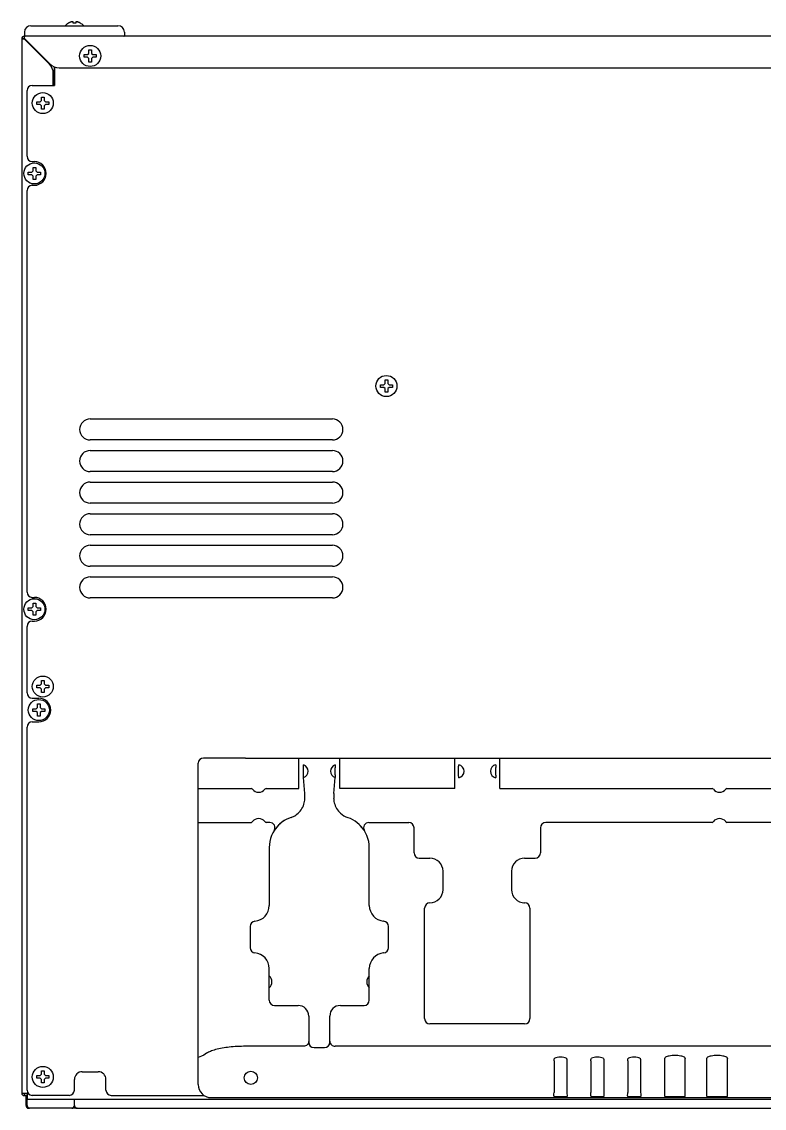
# Model space of a CAD drawing. Header units: millimetres. Extents: x -16733 to -11990, y 4098 to 7122.
# Drawn here: x -16732.5 to -16450.5, y 5611.4 to 6024.2 of the extents above; entities that cross this region are included whole.
import ezdxf

# ---------------------------------------------------------------- set-up
doc = ezdxf.new("R2010")
doc.units = ezdxf.units.MM
doc.header["$LTSCALE"] = 346.5
doc.layers.get('0').update_dxf_attribs({"linetype": 'CONTINUOUS'})
doc.layers.add('GEOM', color=7, linetype='CONTINUOUS')

msp = doc.modelspace()

# ---------------------------------------------------------------- linework, layer by layer
at = {"color": 7, "linetype": 'Continuous'}
for p, q in [((-16714.84, 6023.64), (-16714.84, 6023.68)), ((-16713.04, 6023.64), (-16713.04, 6024.19)), ((-16712.04, 6024.19), (-16712.04, 6023.64)), ((-16710.24, 6023.68), (-16710.24, 6023.64)), ((-16731.54, 6020.24), (-16731.52, 6018.94)), ((-16693.54, 6020.2), (-16693.56, 6018.94)), ((-16665.54, 5620.45), (-16665.54, 5742.45)), ((-16647.54, 5744.45), (-16663.54, 5744.45)), ((-16568.62, 5744.45), (-16550.46, 5744.45)), ((-16625.57, 5738.13), (-16625.57, 5740.76)), ((-16613.51, 5738.13), (-16613.51, 5740.76)), ((-16566.61, 5738.01), (-16566.61, 5740.89)), ((-16552.47, 5738.01), (-16552.47, 5740.89)), ((-16665.54, 5732.95), (-16645.31, 5732.95)), ((-16568.09, 5732.95), (-16568.62, 5732.95)), ((-16550.98, 5732.95), (-16470.31, 5732.95)), ((-16464.77, 5732.95), (-16295.31, 5732.95)), ((-16665.54, 5719.95), (-16645.31, 5719.95)), ((-16638.36, 5719.95), (-16639.77, 5719.95)), ((-16600.72, 5719.95), (-16585.54, 5719.95)), ((-16583.54, 5708.45), (-16583.54, 5717.95)), ((-16535.54, 5717.95), (-16535.54, 5708.45)), ((-16470.31, 5719.95), (-16533.54, 5719.95)), ((-16295.31, 5719.95), (-16464.77, 5719.95)), ((-16638.54, 5710.45), (-16638.54, 5688.45)), ((-16600.54, 5688.45), (-16600.54, 5710.45)), ((-16581.54, 5706.45), (-16577.54, 5706.45)), ((-16541.54, 5706.45), (-16537.54, 5706.45)), ((-16572.54, 5694.45), (-16572.54, 5701.45)), ((-16546.54, 5701.45), (-16546.54, 5694.45)), ((-16577.43, 5689.45), (-16577.42, 5689.45)), ((-16541.8, 5689.45), (-16541.58, 5689.45)), ((-16579.54, 5645.45), (-16579.54, 5687.45)), ((-16539.54, 5687.45), (-16539.54, 5645.45)), ((-16645.8, 5680.48), (-16645.8, 5672.41)), ((-16643.88, 5682.48), (-16643.85, 5682.49)), ((-16595.2, 5682.48), (-16595.23, 5682.49)), ((-16593.27, 5672.41), (-16593.27, 5680.48)), ((-16643.88, 5670.41), (-16643.84, 5670.41)), ((-16595.2, 5670.41), (-16595.23, 5670.41)), ((-16638.54, 5661.18), (-16638.54, 5664.45)), ((-16600.54, 5652.45), (-16600.54, 5664.45)), ((-16638.54, 5652.45), (-16638.54, 5661.17)), ((-16636.54, 5650.45), (-16627.54, 5650.45)), ((-16611.54, 5650.45), (-16602.54, 5650.45)), ((-16623.54, 5646.45), (-16623.54, 5636.45)), ((-16615.54, 5636.45), (-16615.54, 5646.45)), ((-16541.54, 5643.45), (-16577.54, 5643.45)), ((-16621.54, 5634.45), (-16617.54, 5634.45)), ((-16530.39, 5629.48), (-16530.39, 5617.45)), ((-16525.49, 5629.48), (-16525.49, 5617.45)), ((-16516.39, 5629.48), (-16516.39, 5617.45)), ((-16511.49, 5629.48), (-16511.49, 5617.45)), ((-16502.39, 5629.48), (-16502.39, 5617.45)), ((-16497.49, 5629.48), (-16497.49, 5617.45)), ((-16488.34, 5615.89), (-16488.34, 5630.45)), ((-16480.54, 5615.89), (-16480.54, 5630.45)), ((-16472.34, 5615.89), (-16472.34, 5630.45)), ((-16464.54, 5615.89), (-16464.54, 5630.45)), ((-16660.54, 5615.45), (-16412.54, 5615.45)), ((-16530.44, 5616.12), (-16530.44, 5615.89)), ((-16530.44, 5615.89), (-16525.44, 5615.89)), ((-16525.44, 5616.12), (-16525.44, 5615.89)), ((-16516.44, 5616.12), (-16516.44, 5615.89)), ((-16516.44, 5615.89), (-16511.44, 5615.89)), ((-16511.44, 5616.12), (-16511.44, 5615.89)), ((-16502.44, 5616.12), (-16502.44, 5615.89)), ((-16502.44, 5615.89), (-16497.44, 5615.89)), ((-16497.44, 5616.12), (-16497.44, 5615.89)), ((-16488.34, 5615.89), (-16480.54, 5615.89)), ((-16472.34, 5615.89), (-16464.54, 5615.89))]:
    msp.add_line(p, q, dxfattribs=at)
for p, q in [((-16627.31, 5732.95), (-16627.31, 5744.45)), ((-16611.77, 5732.95), (-16611.77, 5744.45)), ((-16568.09, 5732.95), (-16568.09, 5744.45)), ((-16550.98, 5732.95), (-16550.98, 5744.45))]:
    msp.add_line(p, q)
at = {"color": 9, "linetype": 'Continuous'}
for p, q in [((-16625.54, 5634.95), (-16647.54, 5634.95)), ((-16426.89, 5634.95), (-16613.54, 5634.95))]:
    msp.add_line(p, q, dxfattribs=at)
at = {"color": 7, "linetype": 'Continuous'}
for points in [[(-16488.34, 5630.35), (-16488.34, 5630.41), (-16488.33, 5630.45)], [(-16480.55, 5630.45), (-16480.54, 5630.41), (-16480.54, 5630.35)], [(-16472.34, 5630.35), (-16472.34, 5630.41), (-16472.33, 5630.45)], [(-16464.55, 5630.45), (-16464.54, 5630.41), (-16464.54, 5630.35)]]:
    msp.add_lwpolyline(points, dxfattribs=at)
msp.add_circle((-16645.54, 5622.95), 2.5, dxfattribs=at)
for centre, radius, start, end in [((-16712.34, 6019.58), 4.8, 121.3727, 139.1838), ((-16712.35, 6019.59), 4.75, 118.9687, 121.5341), ((-16712.35, 6019.59), 4.75, 118.0074, 118.9684), ((-16712.35, 6019.6), 4.75, 116.6813, 118.0074), ((-16712.36, 6019.6), 4.74, 115.5402, 116.6812), ((-16712.36, 6019.6), 4.74, 114.5722, 115.5402), ((-16712.36, 6019.61), 4.73, 113.3175, 114.5722), ((-16712.36, 6019.61), 4.73, 112.5474, 113.3174), ((-16712.36, 6019.62), 4.72, 111.0025, 112.5476), ((-16712.37, 6019.63), 4.72, 110.5181, 111.0023), ((-16712.37, 6019.64), 4.7, 108.4656, 110.5187), ((-16712.38, 6019.65), 4.68, 107.3773, 108.465), ((-16712.38, 6019.67), 4.67, 106.3949, 107.3772), ((-16712.39, 6019.7), 4.64, 104.3176, 106.3964), ((-16713.28, 6022.2), 2.01, 95.2585, 97.2741), ((-16713.29, 6022.22), 1.98, 94.6009, 95.2558), ((-16713.29, 6022.24), 1.97, 93.2167, 94.6016), ((-16713.29, 6022.25), 1.96, 92.3765, 93.2159), ((-16713.29, 6022.25), 1.95, 91.1545, 92.3767), ((-16713.29, 6022.26), 1.95, 89.0741, 91.1541), ((-16713.29, 6022.26), 1.95, 88.0037, 89.0738), ((-16713.29, 6022.25), 1.96, 86.9771, 88.0037), ((-16713.29, 6022.24), 1.97, 85.714, 86.9766), ((-16713.29, 6022.23), 1.98, 84.8627, 85.7144), ((-16713.29, 6022.2), 2.01, 82.7256, 84.8598), ((-16712.54, 6019.88), 3.8, 82.4351, 97.5649), ((-16711.78, 6022.2), 2.01, 95.1401, 97.2744), ((-16711.79, 6022.23), 1.98, 94.2856, 95.1372), ((-16711.79, 6022.24), 1.97, 93.0233, 94.286), ((-16711.79, 6022.25), 1.96, 91.9964, 93.0228), ((-16711.79, 6022.26), 1.95, 90.9261, 91.9964), ((-16711.79, 6022.26), 1.95, 88.8459, 90.9258), ((-16711.79, 6022.25), 1.96, 87.6234, 88.8455), ((-16711.79, 6022.25), 1.96, 86.7841, 87.6235), ((-16711.79, 6022.24), 1.97, 85.3984, 86.7833), ((-16711.79, 6022.22), 1.98, 84.7442, 85.3991), ((-16711.79, 6022.2), 2.01, 82.7259, 84.7415), ((-16712.68, 6019.7), 4.64, 73.6036, 75.6824), ((-16712.69, 6019.67), 4.67, 72.6228, 73.6051), ((-16712.7, 6019.65), 4.68, 71.535, 72.6227), ((-16712.7, 6019.64), 4.7, 69.4813, 71.5344), ((-16712.71, 6019.63), 4.72, 68.9977, 69.4819), ((-16712.71, 6019.62), 4.72, 67.4524, 68.9975), ((-16712.71, 6019.61), 4.73, 66.6826, 67.4526), ((-16712.72, 6019.61), 4.73, 65.4278, 66.6825), ((-16712.72, 6019.6), 4.74, 64.4598, 65.4278), ((-16712.72, 6019.6), 4.74, 63.3188, 64.4598), ((-16712.72, 6019.6), 4.75, 61.9926, 63.3187), ((-16712.72, 6019.59), 4.75, 61.0316, 61.9926), ((-16712.72, 6019.59), 4.75, 58.4659, 61.0313), ((-16712.74, 6019.58), 4.8, 40.8162, 58.6273), ((-16731.27, 6018.95), 0.25, 181, 270), ((-16693.81, 6018.95), 0.25, 270, 359), ((-16663.54, 5742.45), 2, 90, 180), ((-16626.29, 5739.45), 2.5, 287.8061, 72.1939), ((-16612.79, 5739.45), 2.5, 107.8061, 252.1939), ((-16567.04, 5739.45), 2.5, 281.8812, 78.1188), ((-16552.04, 5739.45), 2.5, 101.8812, 258.1188), ((-16645.66, 5731.95), 1, 38.6822, 72.8946), ((-16642.54, 5734.45), 3, 218.6822, 321.3178), ((-16639.42, 5731.95), 1, 107.1064, 141.3178), ((-16470.66, 5731.95), 1, 38.6822, 72.8946), ((-16467.54, 5734.45), 3, 218.6822, 321.3178), ((-16464.42, 5731.95), 1, 107.1064, 141.3178), ((-16645.66, 5720.95), 1, 287.1064, 321.3178), ((-16642.54, 5718.45), 3, 38.6822, 141.3178), ((-16639.42, 5720.95), 1, 218.6822, 252.8946), ((-16626.54, 5710.45), 12, 135.213, 180), ((-16638.36, 5717.95), 2, 327.6076, 90), ((-16626.54, 5710.45), 12, 120.1663, 134.8711), ((-16612.54, 5710.45), 12, 0, 44.6503), ((-16600.72, 5717.95), 2, 90, 212.3924), ((-16585.54, 5717.95), 2, 0, 90), ((-16533.54, 5717.95), 2, 90, 180), ((-16470.66, 5720.95), 1, 287.1064, 321.3178), ((-16467.54, 5718.45), 3, 38.6822, 141.3178), ((-16464.42, 5720.95), 1, 218.6822, 252.8946), ((-16581.54, 5708.45), 2, 180, 270), ((-16577.54, 5701.45), 5, 0, 90), ((-16541.54, 5701.45), 5, 90, 180), ((-16537.54, 5708.45), 2, 270, 0), ((-16577.54, 5694.45), 5, 270, 0), ((-16541.54, 5694.45), 5, 180, 270), ((-16577.54, 5687.45), 2, 90, 180), ((-16541.54, 5687.45), 2, 0, 90), ((-16644.54, 5688.45), 6, 275.2715, 0), ((-16594.54, 5688.45), 6, 180, 264.7285), ((-16643.8, 5680.48), 2, 95.2715, 180), ((-16595.27, 5680.48), 2, 0, 84.7285), ((-16643.8, 5672.41), 2, 180, 264.7285), ((-16595.27, 5672.41), 2, 275.2715, 0), ((-16644.54, 5664.45), 6, 0, 84.7285), ((-16594.54, 5664.45), 6, 95.2715, 180), ((-16640.54, 5659.45), 3, 311.8104, 48.1898), ((-16598.54, 5659.45), 3, 131.8104, 228.1898), ((-16636.54, 5652.45), 2, 180, 270), ((-16602.54, 5652.45), 2, 270, 0), ((-16627.54, 5646.45), 4, 0, 90), ((-16611.54, 5646.45), 4, 90, 180), ((-16577.54, 5645.45), 2, 180, 270), ((-16541.54, 5645.45), 2, 270, 0), ((-16621.54, 5636.45), 2, 180, 270), ((-16617.54, 5636.45), 2, 270, 0), ((-16481.54, 5629.7), 1.29, 55.1941, 57.128), ((-16465.54, 5629.7), 1.29, 55.1941, 57.128), ((-16660.54, 5620.45), 5, 180, 270)]:
    msp.add_arc(centre, radius, start, end, dxfattribs=at)
for centre in [(-16527.94, 5630.12), (-16513.94, 5630.12), (-16499.94, 5630.12)]:
    msp.add_ellipse(centre, major_axis=(-2.5, 0), ratio=0.267949, start_param=3.661123, end_param=5.763655, dxfattribs=at)
for points, knots in [([(-16625.57, 5740.76), (-16625.57, 5741.01), (-16625.59, 5741.4), (-16625.53, 5741.65), (-16625.55, 5741.84), (-16625.52, 5741.83)], [0, 0, 0, 0, 0.700622, 0.9229, 1, 1, 1, 1]), ([(-16625.52, 5737.07), (-16625.55, 5737.06), (-16625.53, 5737.25), (-16625.59, 5737.49), (-16625.57, 5737.88), (-16625.57, 5738.13)], [0, 0, 0, 0, 0.0771, 0.299378, 1, 1, 1, 1]), ([(-16613.55, 5741.83), (-16613.53, 5741.84), (-16613.55, 5741.65), (-16613.49, 5741.4), (-16613.51, 5741.01), (-16613.51, 5740.76)], [0, 0, 0, 0, 0.0771, 0.299378, 1, 1, 1, 1]), ([(-16613.51, 5738.13), (-16613.51, 5737.88), (-16613.49, 5737.49), (-16613.55, 5737.25), (-16613.53, 5737.06), (-16613.55, 5737.07)], [0, 0, 0, 0, 0.700622, 0.9229, 1, 1, 1, 1]), ([(-16566.61, 5740.89), (-16566.61, 5741.12), (-16566.61, 5741.48), (-16566.56, 5741.74), (-16566.55, 5741.9), (-16566.52, 5741.89)], [0, 0, 0, 0, 0.704795, 0.921831, 1, 1, 1, 1]), ([(-16552.55, 5741.89), (-16552.53, 5741.9), (-16552.51, 5741.74), (-16552.47, 5741.48), (-16552.47, 5741.12), (-16552.47, 5740.89)], [0, 0, 0, 0, 0.078169, 0.295205, 1, 1, 1, 1]), ([(-16566.52, 5737), (-16566.55, 5737), (-16566.56, 5737.15), (-16566.61, 5737.41), (-16566.61, 5737.77), (-16566.61, 5738.01)], [0, 0, 0, 0, 0.078169, 0.295205, 1, 1, 1, 1]), ([(-16552.47, 5738.01), (-16552.47, 5737.77), (-16552.47, 5737.41), (-16552.51, 5737.15), (-16552.53, 5737), (-16552.55, 5737)], [0, 0, 0, 0, 0.704795, 0.921831, 1, 1, 1, 1]), ([(-16484.44, 5631.43), (-16485.18, 5631.43), (-16486.41, 5631.33), (-16487.67, 5631.05), (-16488.08, 5630.76)], [0, 0, 0, 0, 0.598744, 1, 1, 1, 1]), ([(-16480.84, 5630.79), (-16481.25, 5631.06), (-16482.49, 5631.33), (-16483.71, 5631.43), (-16484.44, 5631.43)], [0, 0, 0, 0, 0.405633, 1, 1, 1, 1]), ([(-16468.44, 5631.43), (-16469.18, 5631.43), (-16470.41, 5631.33), (-16471.67, 5631.05), (-16472.08, 5630.76)], [0, 0, 0, 0, 0.598744, 1, 1, 1, 1]), ([(-16464.84, 5630.79), (-16465.25, 5631.06), (-16466.49, 5631.33), (-16467.71, 5631.43), (-16468.44, 5631.43)], [0, 0, 0, 0, 0.405633, 1, 1, 1, 1]), ([(-16530.39, 5629.48), (-16530.39, 5629.59), (-16530.38, 5629.92), (-16530.32, 5630.35), (-16530.11, 5630.45)], [0, 0, 0, 0, 0.325324, 1, 1, 1, 1]), ([(-16525.77, 5630.45), (-16525.71, 5630.42), (-16525.46, 5630.16), (-16525.49, 5629.77), (-16525.49, 5629.48)], [0, 0, 0, 0, 0.178717, 1, 1, 1, 1]), ([(-16516.39, 5629.48), (-16516.39, 5629.59), (-16516.38, 5629.92), (-16516.32, 5630.35), (-16516.11, 5630.45)], [0, 0, 0, 0, 0.325324, 1, 1, 1, 1]), ([(-16511.77, 5630.45), (-16511.71, 5630.42), (-16511.46, 5630.16), (-16511.49, 5629.77), (-16511.49, 5629.48)], [0, 0, 0, 0, 0.178717, 1, 1, 1, 1]), ([(-16502.39, 5629.48), (-16502.39, 5629.59), (-16502.38, 5629.92), (-16502.32, 5630.35), (-16502.11, 5630.45)], [0, 0, 0, 0, 0.325324, 1, 1, 1, 1]), ([(-16497.77, 5630.45), (-16497.71, 5630.42), (-16497.46, 5630.16), (-16497.49, 5629.77), (-16497.49, 5629.48)], [0, 0, 0, 0, 0.178717, 1, 1, 1, 1]), ([(-16530.44, 5616.12), (-16530.44, 5616.22), (-16530.42, 5616.66), (-16530.39, 5617.1), (-16530.39, 5617.45)], [0, 0, 0, 0, 0.220017, 1, 1, 1, 1]), ([(-16525.49, 5617.45), (-16525.49, 5617.1), (-16525.46, 5616.66), (-16525.44, 5616.22), (-16525.44, 5616.12)], [0, 0, 0, 0, 0.780418, 1, 1, 1, 1]), ([(-16516.44, 5616.12), (-16516.44, 5616.22), (-16516.42, 5616.66), (-16516.39, 5617.1), (-16516.39, 5617.45)], [0, 0, 0, 0, 0.220017, 1, 1, 1, 1]), ([(-16511.49, 5617.45), (-16511.49, 5617.1), (-16511.46, 5616.66), (-16511.44, 5616.22), (-16511.44, 5616.12)], [0, 0, 0, 0, 0.780418, 1, 1, 1, 1]), ([(-16502.44, 5616.12), (-16502.44, 5616.22), (-16502.42, 5616.66), (-16502.39, 5617.1), (-16502.39, 5617.45)], [0, 0, 0, 0, 0.220017, 1, 1, 1, 1]), ([(-16497.49, 5617.45), (-16497.49, 5617.1), (-16497.46, 5616.66), (-16497.44, 5616.22), (-16497.44, 5616.12)], [0, 0, 0, 0, 0.780418, 1, 1, 1, 1])]:
    msp.add_open_spline(points, degree=3, knots=knots, dxfattribs=at)
at = {"color": 9, "linetype": 'Continuous'}
for points, knots in [([(-16647.54, 5634.95), (-16649.61, 5634.95), (-16653.45, 5634.74), (-16657.92, 5634.03), (-16660.8, 5633.09), (-16662.47, 5632.33), (-16663.54, 5631.33), (-16665.54, 5630.66)], [0, 0, 0, 0, 0.361961, 0.66909, 0.789306, 0.883588, 1, 1, 1, 1]), ([(-16623.54, 5636.88), (-16623.54, 5636.38), (-16623.98, 5635.34), (-16625.03, 5634.95), (-16625.54, 5634.95)], [0, 0, 0, 0, 0.493895, 1, 1, 1, 1]), ([(-16615.54, 5636.88), (-16615.54, 5636.38), (-16615.09, 5635.34), (-16614.05, 5634.95), (-16613.54, 5634.95)], [0, 0, 0, 0, 0.493895, 1, 1, 1, 1])]:
    msp.add_open_spline(points, degree=3, knots=knots, dxfattribs=at)
at = {"color": 7, "linetype": 'Continuous'}
for points in [[(-16488.08, 5630.76), (-16488.19, 5630.68), (-16488.3, 5630.58), (-16488.33, 5630.45)], [(-16480.55, 5630.45), (-16480.58, 5630.58), (-16480.69, 5630.68), (-16480.8, 5630.76)], [(-16472.08, 5630.76), (-16472.19, 5630.68), (-16472.3, 5630.58), (-16472.33, 5630.45)], [(-16464.55, 5630.45), (-16464.58, 5630.58), (-16464.69, 5630.68), (-16464.8, 5630.76)]]:
    msp.add_open_spline(points, degree=3, dxfattribs=at)
at = {"layer": 'GEOM', "color": 7, "linetype": 'Continuous'}
for p, q in [((-16729.04, 6022.7), (-16696.04, 6022.7)), ((-16693.54, 6020.24), (-16693.54, 6020.2)), ((-16732.54, 6017.8), (-16732.54, 5617.1)), ((-16732.54, 6017.8), (-16732.35, 6017.8)), ((-16732.35, 6017.8), (-16731.72, 6017.8)), ((-16731.64, 6018.7), (-16731.64, 6018.51)), ((-16133.44, 6018.7), (-16731.64, 6018.7)), ((-16731.64, 6018.51), (-16731.64, 6017.88)), ((-16722, 6008.06), (-16731.64, 6017.7)), ((-16731.54, 6017.8), (-16721.9, 6008.16)), ((-16708.84, 6010.7), (-16708.84, 6011.7)), ((-16708.84, 6011.7), (-16707.54, 6011.7)), ((-16707.54, 6010.7), (-16708.84, 6010.7)), ((-16707.54, 6011.7), (-16707.04, 6012.2)), ((-16707.04, 6010.2), (-16707.54, 6010.7)), ((-16707.04, 6012.2), (-16707.04, 6013.5)), ((-16707.04, 6013.5), (-16706.04, 6013.5)), ((-16706.04, 6013.5), (-16706.04, 6012.2)), ((-16706.04, 6012.2), (-16705.54, 6011.7)), ((-16705.54, 6010.7), (-16706.04, 6010.2)), ((-16705.54, 6011.7), (-16704.24, 6011.7)), ((-16704.24, 6010.7), (-16705.54, 6010.7)), ((-16704.24, 6011.7), (-16704.24, 6010.7)), ((-16720.04, 6006.99), (-16720.04, 6000.04)), ((-16720.04, 6000.04), (-16720.04, 6006.99)), ((-16718.37, 6006.7), (-16146.71, 6006.7)), ((-16707.04, 6008.9), (-16707.04, 6010.2)), ((-16706.04, 6008.9), (-16707.04, 6008.9)), ((-16706.04, 6010.2), (-16706.04, 6008.9)), ((-16720.54, 6000.04), (-16720.54, 6004.53)), ((-16728.54, 6000.04), (-16720.04, 6000.04)), ((-16730.54, 5973.08), (-16730.54, 5998.04)), ((-16725.54, 5993.8), (-16725.04, 5994.3)), ((-16725.04, 5994.3), (-16725.04, 5995.6)), ((-16725.04, 5995.6), (-16724.04, 5995.6)), ((-16724.04, 5995.6), (-16724.04, 5994.3)), ((-16724.04, 5994.3), (-16723.54, 5993.8)), ((-16726.84, 5992.8), (-16726.84, 5993.8)), ((-16726.84, 5993.8), (-16725.54, 5993.8)), ((-16725.54, 5992.8), (-16726.84, 5992.8)), ((-16725.04, 5992.3), (-16725.54, 5992.8)), ((-16725.04, 5991), (-16725.04, 5992.3)), ((-16724.04, 5991), (-16725.04, 5991)), ((-16723.54, 5992.8), (-16724.04, 5992.3)), ((-16724.04, 5992.3), (-16724.04, 5991)), ((-16723.54, 5993.8), (-16722.24, 5993.8)), ((-16722.24, 5992.8), (-16723.54, 5992.8)), ((-16722.24, 5993.8), (-16722.24, 5992.8)), ((-16728.54, 5971.08), (-16727.74, 5971.08)), ((-16730.04, 5966.08), (-16730.04, 5967.08)), ((-16730.04, 5967.08), (-16728.74, 5967.08)), ((-16728.74, 5966.08), (-16730.04, 5966.08)), ((-16728.74, 5967.08), (-16728.24, 5967.58)), ((-16728.24, 5965.58), (-16728.74, 5966.08)), ((-16728.24, 5967.58), (-16728.24, 5968.88)), ((-16728.24, 5968.88), (-16727.24, 5968.88)), ((-16728.24, 5964.28), (-16728.24, 5965.58)), ((-16727.24, 5968.88), (-16727.24, 5967.58)), ((-16727.24, 5967.58), (-16726.74, 5967.08)), ((-16726.74, 5966.08), (-16727.24, 5965.58)), ((-16727.24, 5965.58), (-16727.24, 5964.28)), ((-16726.74, 5967.08), (-16725.44, 5967.08)), ((-16725.44, 5966.08), (-16726.74, 5966.08)), ((-16725.44, 5967.08), (-16725.44, 5966.08)), ((-16728.54, 5962.08), (-16727.74, 5962.08)), ((-16727.24, 5964.28), (-16728.24, 5964.28)), ((-16730.54, 5807.5), (-16730.54, 5960.08)), ((-16595.04, 5886.3), (-16594.54, 5886.8)), ((-16594.54, 5886.8), (-16594.54, 5888.1)), ((-16594.54, 5888.1), (-16593.54, 5888.1)), ((-16593.54, 5888.1), (-16593.54, 5886.8)), ((-16593.54, 5886.8), (-16593.04, 5886.3)), ((-16596.34, 5885.3), (-16596.34, 5886.3)), ((-16596.34, 5886.3), (-16595.04, 5886.3)), ((-16595.04, 5885.3), (-16596.34, 5885.3)), ((-16594.54, 5884.8), (-16595.04, 5885.3)), ((-16594.54, 5883.5), (-16594.54, 5884.8)), ((-16593.54, 5883.5), (-16594.54, 5883.5)), ((-16593.04, 5885.3), (-16593.54, 5884.8)), ((-16593.54, 5884.8), (-16593.54, 5883.5)), ((-16593.04, 5886.3), (-16591.74, 5886.3)), ((-16591.74, 5885.3), (-16593.04, 5885.3)), ((-16591.74, 5886.3), (-16591.74, 5885.3)), ((-16706.54, 5873.3), (-16614.54, 5873.3)), ((-16614.54, 5865.3), (-16706.54, 5865.3)), ((-16706.54, 5861.3), (-16614.54, 5861.3)), ((-16614.54, 5853.3), (-16706.54, 5853.3)), ((-16706.54, 5849.3), (-16614.54, 5849.3)), ((-16614.54, 5841.3), (-16706.54, 5841.3)), ((-16706.54, 5837.3), (-16614.54, 5837.3)), ((-16614.54, 5829.3), (-16706.54, 5829.3)), ((-16706.54, 5825.3), (-16614.54, 5825.3)), ((-16614.54, 5817.3), (-16706.54, 5817.3)), ((-16706.54, 5813.3), (-16614.54, 5813.3)), ((-16728.54, 5805.5), (-16727.74, 5805.5)), ((-16614.54, 5805.3), (-16706.54, 5805.3)), ((-16730.04, 5800.5), (-16730.04, 5801.5)), ((-16730.04, 5801.5), (-16728.74, 5801.5)), ((-16728.74, 5800.5), (-16730.04, 5800.5)), ((-16728.74, 5801.5), (-16728.24, 5802)), ((-16728.24, 5800), (-16728.74, 5800.5)), ((-16728.24, 5802), (-16728.24, 5803.3)), ((-16728.24, 5803.3), (-16727.24, 5803.3)), ((-16727.24, 5803.3), (-16727.24, 5802)), ((-16727.24, 5802), (-16726.74, 5801.5)), ((-16726.74, 5800.5), (-16727.24, 5800)), ((-16726.74, 5801.5), (-16725.44, 5801.5)), ((-16725.44, 5800.5), (-16726.74, 5800.5)), ((-16725.44, 5801.5), (-16725.44, 5800.5)), ((-16728.54, 5796.5), (-16727.74, 5796.5)), ((-16728.24, 5798.7), (-16728.24, 5800)), ((-16727.24, 5798.7), (-16728.24, 5798.7)), ((-16727.24, 5800), (-16727.24, 5798.7)), ((-16730.54, 5769.2), (-16730.54, 5794.5)), ((-16726.84, 5771.13), (-16726.84, 5772.13)), ((-16726.84, 5772.13), (-16725.54, 5772.13)), ((-16725.54, 5771.13), (-16726.84, 5771.13)), ((-16725.54, 5772.13), (-16725.04, 5772.63)), ((-16725.04, 5770.63), (-16725.54, 5771.13)), ((-16725.04, 5772.63), (-16725.04, 5773.93)), ((-16725.04, 5773.93), (-16724.04, 5773.93)), ((-16724.04, 5773.93), (-16724.04, 5772.63)), ((-16724.04, 5772.63), (-16723.54, 5772.13)), ((-16723.54, 5771.13), (-16724.04, 5770.63)), ((-16723.54, 5772.13), (-16722.24, 5772.13)), ((-16722.24, 5771.13), (-16723.54, 5771.13)), ((-16722.24, 5772.13), (-16722.24, 5771.13)), ((-16728.54, 5767.2), (-16726.04, 5767.2)), ((-16725.04, 5769.33), (-16725.04, 5770.63)), ((-16724.04, 5769.33), (-16725.04, 5769.33)), ((-16724.04, 5770.63), (-16724.04, 5769.33)), ((-16728.34, 5762.2), (-16728.34, 5763.2)), ((-16728.34, 5763.2), (-16727.04, 5763.2)), ((-16727.04, 5763.2), (-16726.54, 5763.7)), ((-16726.54, 5763.7), (-16726.54, 5765)), ((-16726.54, 5765), (-16725.54, 5765)), ((-16725.54, 5765), (-16725.54, 5763.7)), ((-16725.54, 5763.7), (-16725.04, 5763.2)), ((-16725.04, 5763.2), (-16723.74, 5763.2)), ((-16723.74, 5763.2), (-16723.74, 5762.2)), ((-16727.04, 5762.2), (-16728.34, 5762.2)), ((-16726.54, 5761.7), (-16727.04, 5762.2)), ((-16726.54, 5760.4), (-16726.54, 5761.7)), ((-16725.54, 5760.4), (-16726.54, 5760.4)), ((-16725.04, 5762.2), (-16725.54, 5761.7)), ((-16725.54, 5761.7), (-16725.54, 5760.4)), ((-16723.74, 5762.2), (-16725.04, 5762.2)), ((-16730.54, 5618.3), (-16730.54, 5756.2)), ((-16728.54, 5758.2), (-16726.04, 5758.2)), ((-16647.54, 5744.45), (-16568.62, 5744.45)), ((-16550.46, 5744.45), (-16201.54, 5744.45)), ((-16639.77, 5732.95), (-16627.31, 5732.95)), ((-16568.62, 5732.95), (-16611.77, 5732.95)), ((-16608.73, 5721.83), (-16608.66, 5721.8)), ((-16726.84, 5622.8), (-16726.84, 5623.8)), ((-16726.84, 5623.8), (-16725.54, 5623.8)), ((-16725.54, 5622.8), (-16726.84, 5622.8)), ((-16725.54, 5623.8), (-16725.04, 5624.3)), ((-16725.04, 5622.3), (-16725.54, 5622.8)), ((-16725.04, 5624.3), (-16725.04, 5625.6)), ((-16725.04, 5625.6), (-16724.04, 5625.6)), ((-16724.04, 5625.6), (-16724.04, 5624.3)), ((-16724.04, 5624.3), (-16723.54, 5623.8)), ((-16723.54, 5622.8), (-16724.04, 5622.3)), ((-16723.54, 5623.8), (-16722.24, 5623.8)), ((-16722.24, 5622.8), (-16723.54, 5622.8)), ((-16722.24, 5623.8), (-16722.24, 5622.8)), ((-16709.54, 5625.3), (-16703.54, 5625.3)), ((-16725.04, 5621), (-16725.04, 5622.3)), ((-16724.04, 5621), (-16725.04, 5621)), ((-16724.04, 5622.3), (-16724.04, 5621)), ((-16712.54, 5618.3), (-16712.54, 5622.3)), ((-16700.54, 5618.3), (-16700.54, 5622.3)), ((-16732.54, 5617.1), (-16730.1, 5617.1)), ((-16731.64, 5617), (-16731.64, 5616.2)), ((-16731.64, 5617), (-16730.54, 5617)), ((-16731.64, 5616.2), (-16730.54, 5616.2)), ((-16730.91, 5617.1), (-16730.91, 5617)), ((-16730.87, 5612.39), (-16730.91, 5616.2)), ((-16730.54, 5617.1), (-16730.54, 5614.9)), ((-16730.54, 5612.4), (-16730.54, 5614.9)), ((-16730.54, 5614.9), (-16134.54, 5614.9)), ((-16714.54, 5616.3), (-16728.54, 5616.3)), ((-16712.54, 5612.4), (-16712.54, 5614.9)), ((-16698.54, 5616.3), (-16663.33, 5616.3)), ((-16713.54, 5611.4), (-16729.94, 5611.4)), ((-16711.54, 5611.4), (-16713.54, 5611.4)), ((-16711.54, 5611.4), (-16153.54, 5611.4))]:
    msp.add_line(p, q, dxfattribs=at)
at = {"layer": 'GEOM', "color": 9, "linetype": 'Continuous'}
for p, q in [((-16625.03, 5730.94), (-16625.54, 5737.09)), ((-16614.04, 5730.94), (-16613.53, 5737.09))]:
    msp.add_line(p, q, dxfattribs=at)
at = {"layer": 'GEOM', "color": 7, "linetype": 'Continuous'}
for centre in [(-16706.54, 6011.2), (-16724.54, 5993.3), (-16727.74, 5966.58), (-16594.04, 5885.8), (-16727.74, 5801), (-16724.54, 5771.63), (-16726.04, 5762.7), (-16724.54, 5623.3)]:
    msp.add_circle(centre, 4, dxfattribs=at)
for centre, radius, start, end in [((-16729.04, 6020.2), 2.5, 90, 179), ((-16696.04, 6020.2), 2.5, 1, 90), ((-16731.64, 6017.8), 0.9, 90, 180), ((-16731.64, 6017.8), 0.1, 90, 180), ((-16730.22, 6016.5), 1, 135.6069, 143.9031), ((-16723.03, 6012.45), 3.71, 172.6131, 175.3459), ((-16725.54, 6004.53), 5, 0, 45), ((-16718.37, 6011.7), 5, 225, 270), ((-16728.54, 5998.04), 2, 90, 180), ((-16728.54, 5973.08), 2, 180, 270), ((-16727.74, 5966.58), 4.5, 270, 90), ((-16728.54, 5960.08), 2, 90, 180), ((-16706.54, 5869.3), 4, 90, 270), ((-16614.54, 5869.3), 4, 270, 90), ((-16706.54, 5857.3), 4, 90, 270), ((-16614.54, 5857.3), 4, 270, 90), ((-16706.54, 5845.3), 4, 90, 270), ((-16614.54, 5845.3), 4, 270, 90), ((-16706.54, 5833.3), 4, 90, 270), ((-16614.54, 5833.3), 4, 270, 90), ((-16706.54, 5821.3), 4, 90, 270), ((-16614.54, 5821.3), 4, 270, 90), ((-16706.54, 5809.3), 4, 90, 270), ((-16614.54, 5809.3), 4, 270, 90), ((-16728.54, 5807.5), 2, 180, 270), ((-16727.74, 5801), 4.5, 270, 90), ((-16728.54, 5794.5), 2, 90, 180), ((-16728.54, 5769.2), 2, 180, 270), ((-16726.04, 5762.7), 4.5, 270, 90), ((-16728.54, 5756.2), 2, 90, 180), ((-16626.48, 5710.39), 12.08, 107.9483, 147.507), ((-16612.54, 5710.45), 12, 32.3924, 71.1243), ((-16638.36, 5717.95), 2, 327.6076, 90), ((-16709.54, 5622.3), 3, 90, 180), ((-16703.54, 5622.3), 3, 0, 90), ((-16731.64, 5617.1), 0.9, 180, 270), ((-16731.64, 5617.1), 0.1, 180, 270), ((-16728.54, 5618.3), 2, 180, 270), ((-16714.54, 5618.3), 2, 270, 0), ((-16698.54, 5618.3), 2, 180, 270), ((-16729.87, 5612.4), 1, 180.5, 266.1275), ((-16729.54, 5612.4), 1, 180, 270), ((-16713.54, 5612.4), 1, 270, 0), ((-16711.54, 5612.4), 1, 180, 270)]:
    msp.add_arc(centre, radius, start, end, dxfattribs=at)
at = {"layer": 'GEOM', "color": 9, "linetype": 'Continuous'}
for centre, radius, start, end in [((-16632.59, 5729.28), 7.59, 346.156, 0.8422), ((-16606.49, 5729.28), 7.59, 179.1583, 193.843), ((-16633.04, 5729.45), 8.08, 290.5191, 297.3008), ((-16633.03, 5729.43), 8.06, 297.315, 312.3197)]:
    msp.add_arc(centre, radius, start, end, dxfattribs=at)
at = {"layer": 'GEOM', "color": 7, "linetype": 'Continuous'}
for points, knots in [([(-16732.35, 6017.8), (-16732.24, 6017.78), (-16732.01, 6017.74), (-16731.77, 6017.71), (-16731.64, 6017.7)], [0, 0, 0, 0, 0.444743, 1, 1, 1, 1]), ([(-16731.72, 6017.8), (-16731.71, 6017.79), (-16731.69, 6017.75), (-16731.66, 6017.72), (-16731.64, 6017.7)], [0, 0, 0, 0, 0.232177, 1, 1, 1, 1]), ([(-16731.64, 6018.51), (-16731.62, 6018.4), (-16731.58, 6018.17), (-16731.55, 6017.93), (-16731.54, 6017.8)], [0, 0, 0, 0, 0.444743, 1, 1, 1, 1]), ([(-16731.64, 6017.88), (-16731.63, 6017.87), (-16731.59, 6017.85), (-16731.56, 6017.82), (-16731.54, 6017.8)], [0, 0, 0, 0, 0.232177, 1, 1, 1, 1])]:
    msp.add_open_spline(points, degree=3, knots=knots, dxfattribs=at)
at = {"layer": 'GEOM', "color": 9, "linetype": 'Continuous'}
for points in [[(-16625, 5729.39), (-16625.01, 5729.91), (-16625.02, 5730.42), (-16625.03, 5730.94)], [(-16614.04, 5730.94), (-16614.05, 5730.42), (-16614.06, 5729.91), (-16614.07, 5729.39)], [(-16627.6, 5723.47), (-16626.46, 5724.51), (-16625.59, 5725.96), (-16625.22, 5727.46)], [(-16613.85, 5727.46), (-16613.48, 5725.96), (-16612.62, 5724.51), (-16611.48, 5723.47)], [(-16611.48, 5723.47), (-16610.69, 5722.75), (-16609.73, 5722.18), (-16608.73, 5721.83)]]:
    msp.add_open_spline(points, degree=3, dxfattribs=at)

doc.saveas('drawing.dxf')
